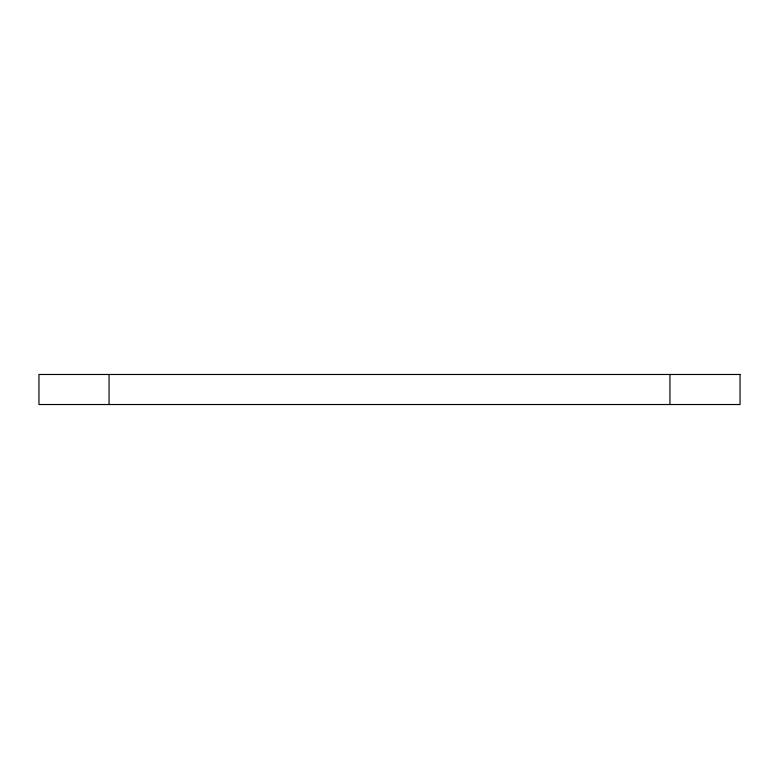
<?xml version="1.0" encoding="UTF-8"?>
<svg xmlns="http://www.w3.org/2000/svg" width="779" height="779" viewBox="0 0 779 779"><rect width="100%" height="100%" fill="white"/><g stroke="black" fill="none" stroke-linecap="round" stroke-linejoin="round"><path stroke-width="1.17" d="M669.94 374.475L669.94 404.525M109.06 374.475L109.06 404.525M740.05 374.475L38.95 374.475L38.95 404.525L740.05 404.525L740.05 374.475"/></g></svg>
